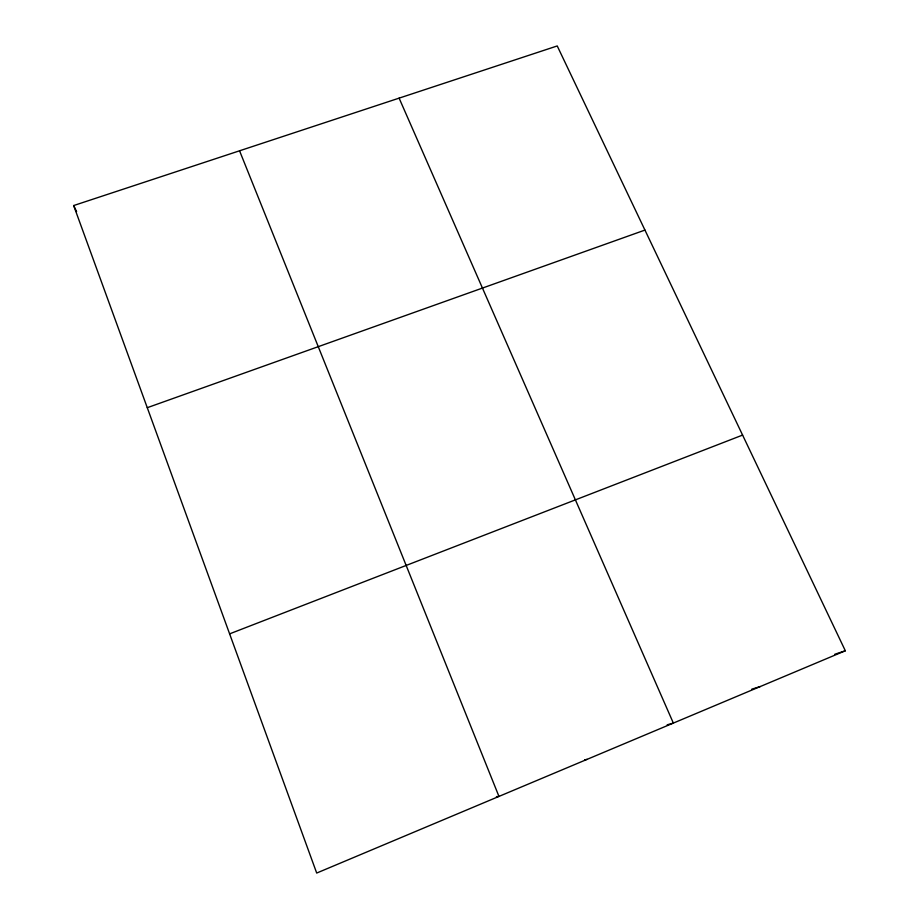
<?xml version="1.0" encoding="UTF-8"?>
<svg xmlns="http://www.w3.org/2000/svg" width="919" height="919" viewBox="0 0 919 919"><rect width="100%" height="100%" fill="white"/><g stroke="black" fill="none" stroke-linecap="round" stroke-linejoin="round"><path stroke-width="1.38" d="M845.331 650.778L316.699 873.05L73.669 205.546L557.236 45.95L845.331 650.778L834.774 654.259M229.612 633.857L742.598 435.089M147.27 407.691L644.943 230.083M751.753 689.181L760.289 686.539M667.171 724.804L673.351 723.092L399.11 98.138M584.587 759.91L587.103 759.358M496.421 796.647L498.96 796.417L239.56 150.796M73.669 205.546L76.599 211.588"/></g></svg>
